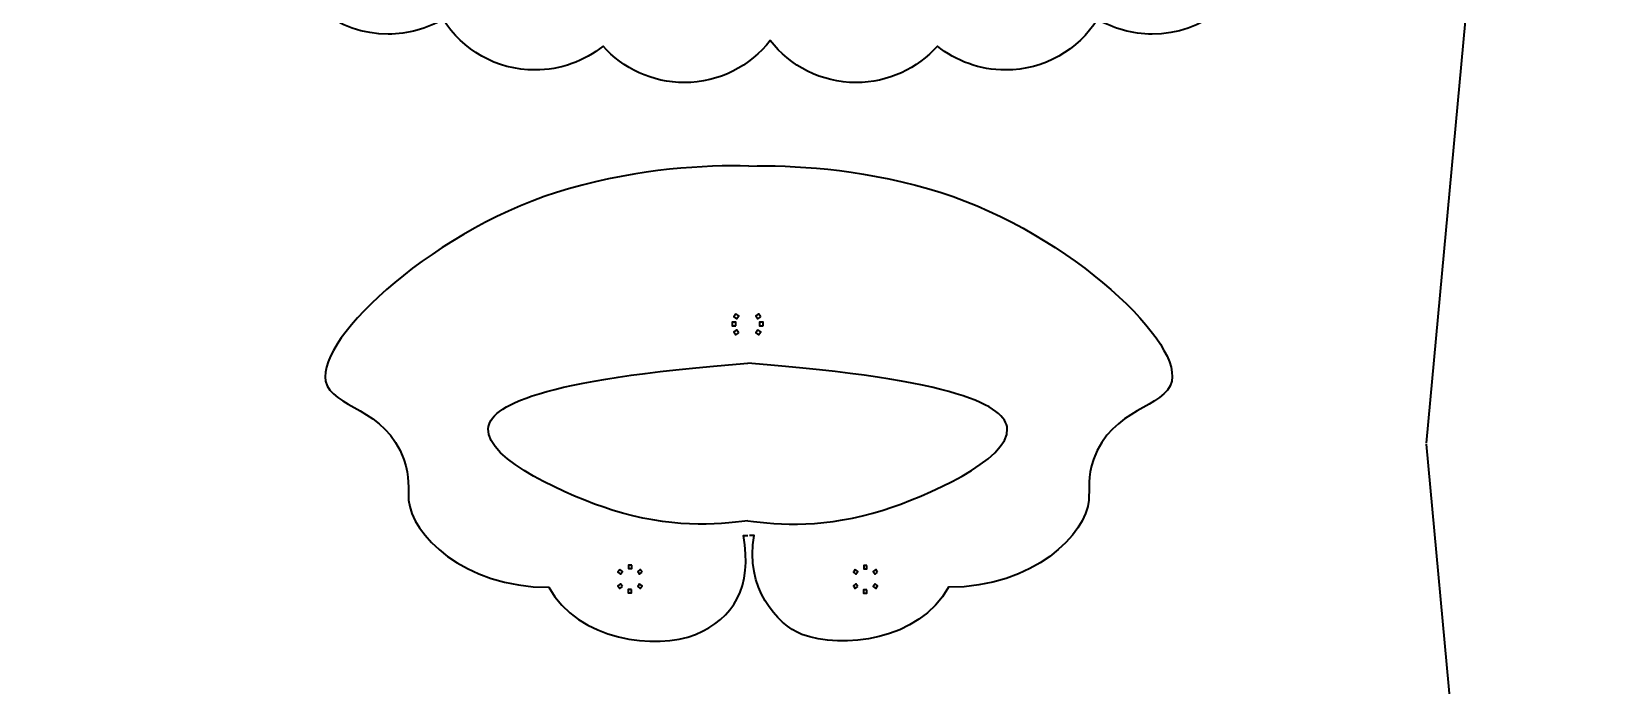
# Model space of a CAD drawing. Header units: millimetres. Extents: x 24 to 984, y -529 to -8.
# Drawn here: x 513.4 to 749, y -291.3 to -194.1 of the extents above; entities that cross this region are included whole.
import ezdxf

# ---------------------------------------------------------------- set-up
doc = ezdxf.new("R2010")
doc.units = ezdxf.units.MM
doc.header["$MEASUREMENT"] = 0
doc.layers.add('基本型', color=7, linetype='Continuous', lineweight=0)
doc.layers.add('縫線連接點', color=7, linetype='Continuous', lineweight=0)

# ---------------------------------------------------------------- blocks, each defined once
blk = doc.blocks.new('Block_16')
at = {"layer": '基本型', "color": 251, "lineweight": 35, "true_color": 0x606060}
for points in [[(984.3, -255.31), (984.3, -255.31), (978.53, -170.45), (978.53, -170.45), (978.53, -170.45), (939.41, -164.24), (939.41, -164.24), (939.41, -164.24), (946.38, -79.96), (961.07, -47), (961.07, -47), (921.67, -19.48), (854.04, -19.26), (854.04, -19.26), (854.04, -19.25), (854.04, -19.25), (853.9, -19.25), (853.77, -19.26), (853.63, -19.26), (853.49, -19.26), (853.35, -19.25), (853.21, -19.25), (853.21, -19.25), (853.22, -19.26), (853.22, -19.26), (785.58, -19.48), (746.19, -47), (746.19, -47), (760.87, -79.96), (768.55, -164.24), (768.55, -164.24), (768.55, -164.24), (728.72, -170.45), (728.72, -170.45), (728.72, -170.45), (720.84, -255.31), (720.84, -255.31)], [(720.84, -255.44), (720.84, -255.44), (728.72, -340.31), (728.72, -340.31), (728.72, -340.31), (767.85, -346.51), (767.85, -346.51), (767.85, -346.51), (760.87, -430.79), (746.19, -463.75), (746.19, -463.75), (785.58, -491.27), (853.22, -491.49), (853.22, -491.49), (853.21, -491.5), (853.21, -491.5), (853.35, -491.5), (853.49, -491.5), (853.63, -491.5), (853.77, -491.5), (853.9, -491.5), (854.04, -491.5), (854.04, -491.5), (854.04, -491.49), (854.04, -491.49), (921.67, -491.27), (961.07, -463.75), (961.07, -463.75), (946.38, -430.79), (939.06, -346.51), (939.06, -346.51), (939.06, -346.51), (978.53, -340.31), (978.53, -340.31), (978.53, -340.31), (984.3, -255.44), (984.3, -255.44)]]:
    blk.add_open_spline(points, degree=3, knots=[0, 0, 0, 0, 1, 1, 1, 2, 2, 2, 3, 3, 3, 4, 4, 4, 5, 5, 5, 6, 6, 6, 7, 7, 7, 8, 8, 8, 9, 9, 9, 10, 10, 10, 11, 11, 11, 12, 12, 12, 12], dxfattribs=at)
blk = doc.blocks.new('Block_15')
at = {"layer": '基本型', "color": 251, "lineweight": 35, "true_color": 0x606060}
blk.add_lwpolyline([(724.35, -255.15)], dxfattribs=at)
at = {"layer": '基本型'}
blk.add_blockref('Block_16', (0, 0), dxfattribs=at)
blk = doc.blocks.new('Block_31')
at = {"layer": '縫線連接點', "color": 251, "lineweight": 35, "true_color": 0x606060}
blk.add_open_spline([(731.87, -106.87), (731.99, -101.66), (733.16, -108.6), (728.18, -79.61), (728.18, -79.61), (724.67, -61.12), (724.67, -61.12), (724.67, -61.12), (723.7, -53.88), (723.7, -53.88), (722.87, -47.65), (720.47, -41.9), (716.9, -37.04), (712.03, -29.99), (704.75, -24.73), (696.16, -22.45), (696.16, -22.45), (659.6, -12.75), (659.6, -12.75), (647.87, -9.63), (635.85, -8.06), (623.82, -8.02), (623.82, -8.02), (623.82, -8.01), (623.82, -8.01), (623.64, -8.01), (623.46, -8.01), (623.28, -8.01), (623.1, -8.01), (622.92, -8.01), (622.74, -8.01), (622.74, -8.01), (622.74, -8.02), (622.74, -8.02), (610.71, -8.06), (598.69, -9.63), (586.96, -12.75), (586.96, -12.75), (550.4, -22.45), (550.4, -22.45), (541.81, -24.73), (534.53, -29.99), (529.66, -37.04), (526.09, -41.9), (523.7, -47.65), (522.86, -53.88), (522.86, -53.88), (521.89, -61.12), (521.89, -61.12), (521.89, -61.12), (518.38, -79.61), (518.38, -79.61), (513.41, -108.6), (514.57, -101.66), (514.69, -106.87), (514.69, -112.65), (517.72, -117.72), (522.27, -120.59), (520.54, -122.41), (519.22, -124.64), (518.49, -127.11), (518.05, -128.58), (517.81, -130.14), (517.81, -131.75), (517.81, -137.27), (520.57, -142.14), (524.79, -145.07), (523.46, -147.43), (522.69, -150.15), (522.69, -153.05), (522.69, -159.85), (526.89, -165.68), (532.84, -168.08), (533.69, -176.23), (540.58, -182.58), (548.96, -182.58), (549.58, -182.58), (550.19, -182.54), (550.79, -182.47), (552.64, -189.39), (558.95, -194.48), (566.45, -194.48), (569.42, -194.48), (572.2, -193.68), (574.6, -192.29), (577.47, -196.81), (582.53, -199.81), (588.28, -199.81), (592.12, -199.81), (595.64, -198.48), (598.41, -196.26), (601.38, -199.58), (605.7, -201.68), (610.51, -201.68), (615.7, -201.68), (620.32, -199.24), (623.28, -195.44), (626.25, -199.24), (630.86, -201.68), (636.05, -201.68), (640.86, -201.68), (645.18, -199.58), (648.15, -196.26), (650.93, -198.48), (654.45, -199.81), (658.28, -199.81), (664.04, -199.81), (669.09, -196.81), (671.97, -192.29), (674.36, -193.68), (677.15, -194.48), (680.12, -194.48), (687.62, -194.48), (693.93, -189.39), (695.78, -182.47), (696.38, -182.54), (696.99, -182.58), (697.61, -182.58), (705.98, -182.58), (712.87, -176.23), (713.73, -168.08), (719.67, -165.68), (723.87, -159.85), (723.87, -153.05), (723.87, -150.15), (723.11, -147.43), (721.77, -145.07), (725.99, -142.14), (728.75, -137.27), (728.75, -131.75), (728.75, -130.14), (728.52, -128.58), (728.08, -127.11), (727.34, -124.64), (726.03, -122.41), (724.29, -120.59), (728.84, -117.72), (731.87, -112.65), (731.87, -106.87)], degree=3, knots=[0, 0, 0, 0, 1, 1, 1, 2, 2, 2, 3, 3, 3, 4, 4, 4, 5, 5, 5, 6, 6, 6, 7, 7, 7, 8, 8, 8, 9, 9, 9, 10, 10, 10, 11, 11, 11, 12, 12, 12, 13, 13, 13, 14, 14, 14, 15, 15, 15, 16, 16, 16, 17, 17, 17, 18, 18, 18, 19, 19, 19, 20, 20, 20, 21, 21, 21, 22, 22, 22, 23, 23, 23, 24, 24, 24, 25, 25, 25, 26, 26, 26, 27, 27, 27, 28, 28, 28, 29, 29, 29, 30, 30, 30, 31, 31, 31, 32, 32, 32, 33, 33, 33, 34, 34, 34, 35, 35, 35, 36, 36, 36, 37, 37, 37, 38, 38, 38, 39, 39, 39, 40, 40, 40, 41, 41, 41, 42, 42, 42, 43, 43, 43, 44, 44, 44, 45, 45, 45, 46, 46, 46, 46], dxfattribs=at)
blk = doc.blocks.new('Block_30')
at = {"layer": '縫線連接點'}
blk.add_blockref('Block_31', (0, 0), dxfattribs=at)
blk = doc.blocks.new('Block_44')
at = {"layer": '縫線連接點', "color": 251, "lineweight": 35, "true_color": 0x606060}
for points in [[(618.16, -236.07), (618.16, -236.07), (618.59, -236.38), (618.59, -236.38), (618.59, -236.38), (618.28, -236.81), (618.28, -236.81), (618.28, -236.81), (617.85, -236.49), (617.85, -236.49), (617.85, -236.49), (618.16, -236.07), (618.16, -236.07)], [(621.87, -236.49), (621.87, -236.49), (621.45, -236.81), (621.45, -236.81), (621.45, -236.81), (621.13, -236.38), (621.13, -236.38), (621.13, -236.38), (621.56, -236.07), (621.56, -236.07), (621.56, -236.07), (621.87, -236.49), (621.87, -236.49)], [(618.59, -238.88), (618.59, -238.88), (618.16, -239.19), (618.16, -239.19), (618.16, -239.19), (617.85, -238.76), (617.85, -238.76), (617.85, -238.76), (618.28, -238.45), (618.28, -238.45), (618.28, -238.45), (618.59, -238.88), (618.59, -238.88)], [(621.45, -238.45), (621.45, -238.45), (621.87, -238.76), (621.87, -238.76), (621.87, -238.76), (621.56, -239.19), (621.56, -239.19), (621.56, -239.19), (621.13, -238.88), (621.13, -238.88), (621.13, -238.88), (621.45, -238.45), (621.45, -238.45)]]:
    blk.add_open_spline(points, degree=3, knots=[0, 0, 0, 0, 1, 1, 1, 2, 2, 2, 3, 3, 3, 4, 4, 4, 4], dxfattribs=at)
blk = doc.blocks.new('Block_43')
at = {"layer": '縫線連接點', "color": 251, "lineweight": 35, "true_color": 0x606060}
for points in [[(618.17, -237.85), (618.17, -237.85), (617.64, -237.85), (617.64, -237.85), (617.64, -237.85), (617.64, -237.32), (617.64, -237.32), (617.64, -237.32), (618.17, -237.32), (618.17, -237.32), (618.17, -237.32), (618.17, -237.85), (618.17, -237.85)], [(622.23, -237.85), (622.23, -237.85), (621.7, -237.85), (621.7, -237.85), (621.7, -237.85), (621.7, -237.32), (621.7, -237.32), (621.7, -237.32), (622.23, -237.32), (622.23, -237.32), (622.23, -237.32), (622.23, -237.85), (622.23, -237.85)]]:
    blk.add_open_spline(points, degree=3, knots=[0, 0, 0, 0, 1, 1, 1, 2, 2, 2, 3, 3, 3, 4, 4, 4, 4], dxfattribs=at)
at = {"layer": '縫線連接點'}
blk.add_blockref('Block_44', (0, 0), dxfattribs=at)
blk = doc.blocks.new('Block_45')
at = {"layer": '縫線連接點', "color": 251, "lineweight": 35, "true_color": 0x606060}
for points in [[(635.93, -274.09), (635.93, -274.09), (636.31, -274.37), (636.31, -274.37), (636.31, -274.37), (636.03, -274.75), (636.03, -274.75), (636.03, -274.75), (635.65, -274.48), (635.65, -274.48), (635.65, -274.48), (635.93, -274.09), (635.93, -274.09)], [(639.25, -274.48), (639.25, -274.48), (638.87, -274.75), (638.87, -274.75), (638.87, -274.75), (638.59, -274.37), (638.59, -274.37), (638.59, -274.37), (638.97, -274.09), (638.97, -274.09), (638.97, -274.09), (639.25, -274.48), (639.25, -274.48)], [(636.31, -276.61), (636.31, -276.61), (635.93, -276.88), (635.93, -276.88), (635.93, -276.88), (635.65, -276.5), (635.65, -276.5), (635.65, -276.5), (636.03, -276.22), (636.03, -276.22), (636.03, -276.22), (636.31, -276.61), (636.31, -276.61)], [(638.87, -276.22), (638.87, -276.22), (639.25, -276.5), (639.25, -276.5), (639.25, -276.5), (638.97, -276.88), (638.97, -276.88), (638.97, -276.88), (638.59, -276.61), (638.59, -276.61), (638.59, -276.61), (638.87, -276.22), (638.87, -276.22)]]:
    blk.add_open_spline(points, degree=3, knots=[0, 0, 0, 0, 1, 1, 1, 2, 2, 2, 3, 3, 3, 4, 4, 4, 4], dxfattribs=at)
blk = doc.blocks.new('Block_46')
at = {"layer": '縫線連接點', "color": 251, "lineweight": 35, "true_color": 0x606060}
for points in [[(619.93, -266.83), (615.38, -267.51), (608.15, -267.91), (599.77, -265.25), (593.47, -263.25), (580.99, -257.77), (581.32, -253.15), (581.56, -249.84), (588.45, -245.82), (619.93, -243.42)], [(619.93, -266.83), (624.48, -267.51), (631.72, -267.91), (640.1, -265.25), (646.4, -263.25), (658.88, -257.77), (658.55, -253.15), (658.31, -249.84), (651.42, -245.82), (619.93, -243.42)]]:
    blk.add_open_spline(points, degree=3, knots=[0, 0, 0, 0, 1, 1, 1, 2, 2, 2, 3, 3, 3, 3], dxfattribs=at)
blk = doc.blocks.new('Block_42')
at = {"layer": '縫線連接點', "color": 251, "lineweight": 35, "true_color": 0x606060}
for points, knots in [([(620.08, -214.09), (613.57, -213.94), (604.13, -214.4), (593.27, -217.48), (573.93, -222.96), (555.72, -239.61), (557.14, -246.07), (558.02, -250.11), (566.12, -249.97), (568.78, -257.74), (569.68, -260.35), (569.37, -262.13), (569.49, -263.76), (569.85, -268.79), (577.64, -276.73), (590.34, -276.73), (594.7, -284.65), (606.3, -286.1), (612.17, -283.72), (617.84, -281.41), (620.69, -276.75), (619.29, -269), (619.29, -269), (619.93, -269), (619.93, -269)], [0, 0, 0, 0, 1, 1, 1, 2, 2, 2, 3, 3, 3, 4, 4, 4, 5, 5, 5, 6, 6, 6, 7, 7, 7, 8, 8, 8, 8]), ([(620.08, -214.09), (626.58, -213.94), (636.02, -214.4), (646.89, -217.48), (666.22, -222.96), (684.43, -239.61), (683.01, -246.07), (682.13, -250.11), (674.04, -249.97), (671.37, -257.74), (670.48, -260.35), (670.79, -262.13), (670.67, -263.76), (670.3, -268.79), (662.51, -276.73), (649.81, -276.73), (645.46, -284.65), (633.89, -286.01), (627.98, -283.72), (624.33, -282.3), (619.46, -276.75), (620.87, -269), (620.87, -269), (620.22, -269), (620.22, -269)], [0, 0, 0, 0, 1, 1, 1, 2, 2, 2, 3, 3, 3, 4, 4, 4, 5, 5, 5, 6, 6, 6, 7, 7, 7, 8, 8, 8, 8]), ([(600.89, -274.09), (600.89, -274.09), (601.28, -274.37), (601.28, -274.37), (601.28, -274.37), (601, -274.76), (601, -274.76), (601, -274.76), (600.62, -274.48), (600.62, -274.48), (600.62, -274.48), (600.89, -274.09), (600.89, -274.09)], [0, 0, 0, 0, 1, 1, 1, 2, 2, 2, 3, 3, 3, 4, 4, 4, 4]), ([(602.67, -273.44), (602.67, -273.44), (602.67, -273.91), (602.67, -273.91), (602.67, -273.91), (602.19, -273.91), (602.19, -273.91), (602.19, -273.91), (602.2, -273.44), (602.2, -273.44), (602.2, -273.44), (602.67, -273.44), (602.67, -273.44)], [0, 0, 0, 0, 1, 1, 1, 2, 2, 2, 3, 3, 3, 4, 4, 4, 4]), ([(604.22, -274.48), (604.22, -274.48), (603.83, -274.76), (603.83, -274.76), (603.83, -274.76), (603.56, -274.37), (603.56, -274.37), (603.56, -274.37), (603.94, -274.09), (603.94, -274.09), (603.94, -274.09), (604.22, -274.48), (604.22, -274.48)], [0, 0, 0, 0, 1, 1, 1, 2, 2, 2, 3, 3, 3, 4, 4, 4, 4]), ([(637.66, -273.49), (637.66, -273.49), (637.66, -273.97), (637.66, -273.97), (637.66, -273.97), (637.19, -273.96), (637.19, -273.96), (637.19, -273.96), (637.19, -273.49), (637.19, -273.49), (637.19, -273.49), (637.66, -273.49), (637.66, -273.49)], [0, 0, 0, 0, 1, 1, 1, 2, 2, 2, 3, 3, 3, 4, 4, 4, 4]), ([(601.28, -276.61), (601.28, -276.61), (600.89, -276.89), (600.89, -276.89), (600.89, -276.89), (600.62, -276.5), (600.62, -276.5), (600.62, -276.5), (601, -276.23), (601, -276.23), (601, -276.23), (601.28, -276.61), (601.28, -276.61)], [0, 0, 0, 0, 1, 1, 1, 2, 2, 2, 3, 3, 3, 4, 4, 4, 4]), ([(602.64, -277.07), (602.64, -277.07), (602.64, -277.55), (602.64, -277.55), (602.64, -277.55), (602.17, -277.54), (602.17, -277.54), (602.17, -277.54), (602.17, -277.07), (602.17, -277.07), (602.17, -277.07), (602.64, -277.07), (602.64, -277.07)], [0, 0, 0, 0, 1, 1, 1, 2, 2, 2, 3, 3, 3, 4, 4, 4, 4]), ([(603.83, -276.23), (603.83, -276.23), (604.22, -276.5), (604.22, -276.5), (604.22, -276.5), (603.94, -276.89), (603.94, -276.89), (603.94, -276.89), (603.56, -276.61), (603.56, -276.61), (603.56, -276.61), (603.83, -276.23), (603.83, -276.23)], [0, 0, 0, 0, 1, 1, 1, 2, 2, 2, 3, 3, 3, 4, 4, 4, 4]), ([(637.64, -277.12), (637.64, -277.12), (637.63, -277.59), (637.63, -277.59), (637.63, -277.59), (637.16, -277.59), (637.16, -277.59), (637.16, -277.59), (637.16, -277.12), (637.16, -277.12), (637.16, -277.12), (637.64, -277.12), (637.64, -277.12)], [0, 0, 0, 0, 1, 1, 1, 2, 2, 2, 3, 3, 3, 4, 4, 4, 4])]:
    blk.add_open_spline(points, degree=3, knots=knots, dxfattribs=at)
at = {"layer": '縫線連接點'}
for name in ['Block_43', 'Block_46', 'Block_45']:
    blk.add_blockref(name, (0, 0), dxfattribs=at)

msp = doc.modelspace()

# ---------------------------------------------------------------- block references
at = {"layer": '基本型'}
msp.add_blockref('Block_15', (0, 0), dxfattribs=at)
at = {"layer": '縫線連接點'}
for name in ['Block_30', 'Block_42']:
    msp.add_blockref(name, (0, 0), dxfattribs=at)

doc.saveas('drawing.dxf')
